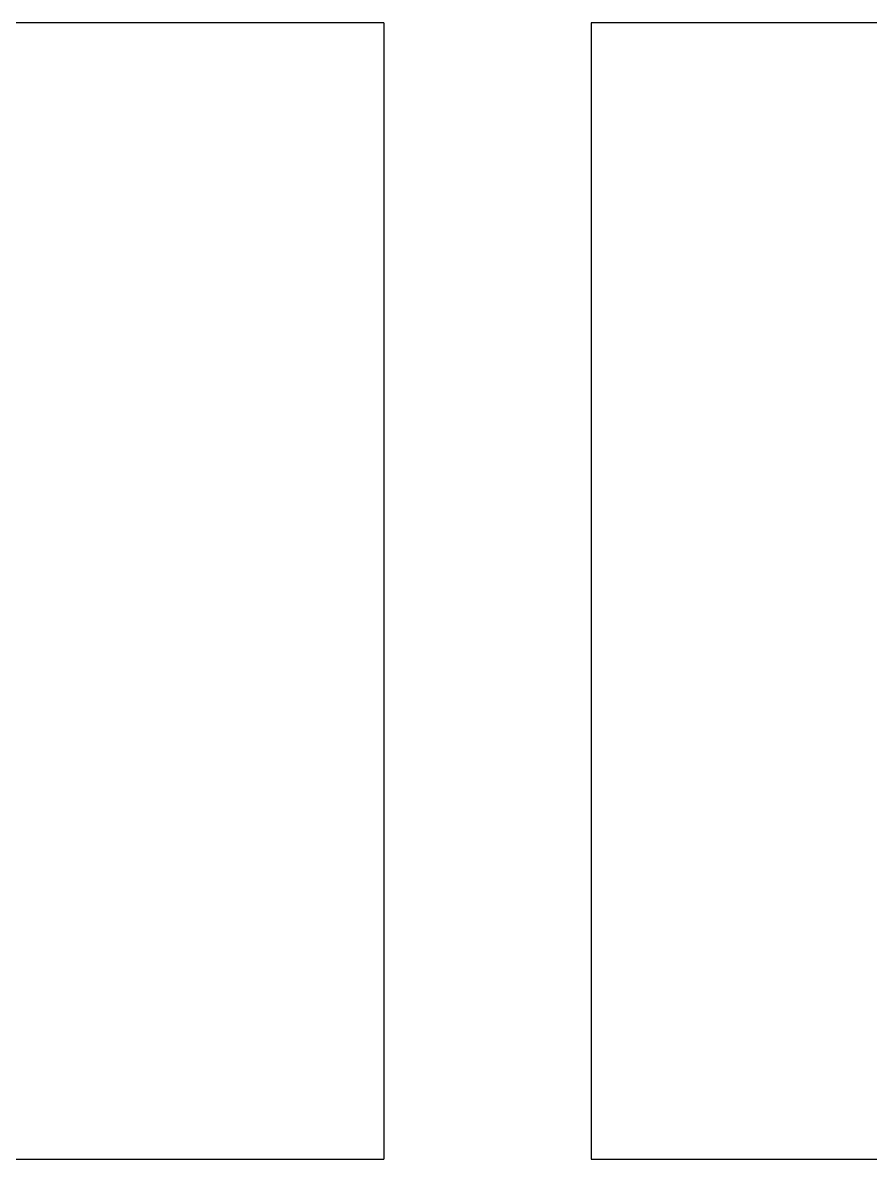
# Model space of a CAD drawing. Header units: metres. Extents: x 158 to 495, y 93 to 262.
# Drawn here: x 225.52 to 244.16, y 197.9 to 222.89 of the extents above; entities that cross this region are included whole.
import ezdxf

# ---------------------------------------------------------------- set-up
doc = ezdxf.new("R2010")
doc.units = ezdxf.units.M
doc.header["$MEASUREMENT"] = 0

msp = doc.modelspace()

# ---------------------------------------------------------------- linework, layer by layer
for p, q in [((233.45984, 222.88731), (198.11441, 222.88731)), ((233.45984, 222.88731), (233.45984, 197.89559)), ((273.36349, 222.88731), (238.01805, 222.88731)), ((238.01805, 222.88731), (238.01805, 197.89559)), ((198.11441, 197.89559), (233.45984, 197.89559)), ((238.01805, 197.89559), (273.36349, 197.89559))]:
    msp.add_line(p, q)

doc.saveas('drawing.dxf')
